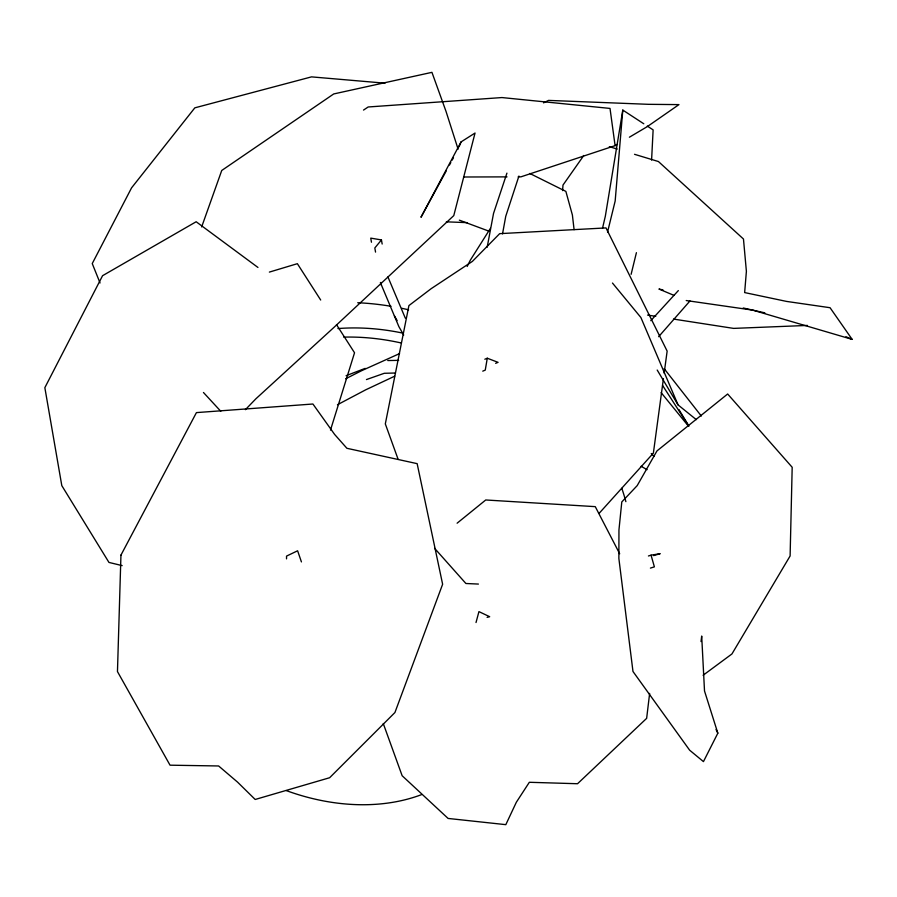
<?xml version="1.0" encoding="UTF-8"?>
<svg xmlns="http://www.w3.org/2000/svg" width="897" height="897" viewBox="0 0 897 897"><rect width="100%" height="100%" fill="white"/><g stroke="black" fill="none" stroke-linecap="round" stroke-linejoin="round"><path stroke-width="1.35" d="M286.535 558.865L286.535 556.095L297.613 550.78L301.426 561.914M651.592 160.092L653.128 129.886L647.298 126.073M562.587 190.613L562.991 185.074L583.79 155.484M643.799 123.786L622.798 110.084L615.163 201.04L607.538 232.132M649.63 693.415L646.647 718.351L577.545 783.731L529.331 782.285L516.347 802.243L505.818 824.657L448.108 818.445L402.148 775.737L383.277 723.554M701.039 641.568L701.689 636.04L704.515 690.993L717.835 733.185L703.45 761.609L689.647 750.195L632.979 671.483L618.874 558.506L618.952 529.959L621.789 501.95L637.206 485.602L656.974 450.922L727.658 393.996L792.186 467.281L790.111 555.972L731.941 653.958L703.091 675.273M663.421 378.68L653.375 453.131L599.106 513.364M664.161 373.163L667.144 351.108L606.002 227.916L499.663 233.657L472.383 261.397L431.165 288.677L408.92 305.585L385.318 423.9L398.055 459.152M622.798 110.084L605.34 216.188L602.504 228.298M495.637 363.33L498.059 362.343L487.284 358.228L485.255 370.125L482.754 371.145M502.533 233.882L505.751 216.289L518.926 176.047M487.172 247.236L493.541 213.396L506.928 173.143M631.118 274.325L636.41 252.674M476.015 622.529L478.942 611.619L489.672 616.71L487.093 617.371M330.488 430.1L354.539 352.768L336.487 324.636M201.657 226.941L221.738 170.475L333.718 93.95L431.939 72.343L446.044 111.463L458.109 149.182M459.096 146.76L461.058 141.917L475.04 133.036L453.781 215.605L333.976 327.36L255.914 398.773L245.397 409.671M467.18 266.465L470.297 260.208L490.424 228.354M461.058 141.917L420.973 217.276L446.168 171.069M449.487 164.992L450.81 162.559M452.144 160.126L453.467 157.693M658.645 336.7L689.961 300.955M371.459 242.224L370.753 238.131L381.449 239.925L374.823 247.964L375.551 252.102M650.785 320.689L678.345 290.583M363.52 110.073L368.185 106.978L501.939 97.56L610.016 108.425L615.095 145.65L520.966 176.832L518.174 176.844M615.095 145.65L617.484 144.238M629.391 137.207L647.253 126.645L678.951 104.613L648.453 104.321L548.538 100.397L543.537 102.863M337.463 404.726L365.741 389.803L394.658 376.202M457.111 523.198L485.737 499.977L595.272 506.648L619.681 553.763M345.704 378.747L361.805 370.607L399.58 353.597M484.817 359.226L487.284 358.228M346.096 375.697L365.202 368.375M366.458 379.566L384.297 373.287L395.364 373.017M269.369 272.094L297.367 263.684L320.689 300.024M650.415 568.104L654.384 566.859L651.065 555.176L648.43 555.983M653.633 555.613L660.181 553.662L651.065 555.176M807.435 325.432L733.6 328.392L673.512 319.074M387.739 360.538L398.649 360.37M463.783 177.001L507.018 176.877M446.325 221.839L467.102 222.635M478.404 584.07L465.902 583.499L434.641 548.37M385.015 83.186L311.528 76.873L194.828 107.842L131.567 187.854L92.245 263.572L100.049 282.959M686.227 300.54L752.729 310.127L852.15 339.38L830.061 307.716L786.546 301.414L744.645 292.579L746.394 271.331L743.467 239.017L658.432 161.538L634.538 154.306M647.556 315.06L655.752 316.327M662.995 289.944L658.925 289.025L673.815 295.304M743.209 307.985L764.827 312.851M122.16 565.615L108.963 562.43L61.803 485.625L44.85 387.672L102.561 275.704L196.163 221.75L257.955 267.452M609.31 146.66L617.282 149.07M459.354 220.157L489.179 231.258M845.938 336.711L852.15 339.38M529.813 173.469L565.872 191.397L572.387 215L574.091 229.688M641.131 466.283L647.073 469.669M657.198 370.046L678.065 404.906L696.296 419.639M651.244 453.534L654.115 456.45M203.462 392.494L220.785 411.286M661.111 392.617L688.571 426.288M664.15 368.656L701.319 416.029M612.472 283.048L640.884 317.504L678.065 404.906M662.535 385.385L688.84 426.131M678.951 409.559L688.201 424.92M394.411 315.845L397.136 320.599M403.706 335.063L398.885 326.643L380.384 282.589M716.041 729.508L717.835 733.185M387.93 276.938L405.309 318.143M380.911 282.432L381.393 285.19M381.449 239.925L382.167 244.04M343.73 337.126A208.687 153.365 28.9 0 1 400.768 342.878M421.478 794.664A187.608 137.88 28.9 0 1 286.266 790.582M357.724 302.738A240.306 176.597 28.9 0 1 391.036 306.292M401.822 308.31A240.306 176.597 28.9 0 1 408.595 309.801M621.789 488.304A240.306 176.597 28.9 0 1 625.871 501.658M337.922 328.571A208.687 153.365 28.9 0 1 403.078 333.168M120.949 555.108L117.462 671.584L170.038 765.186L218.621 765.971L237.537 782.106L255.197 799.474L329.625 777.733L394.927 712.521L442.625 584.25L417.15 463.648L346.915 448.298L334.626 434.44L312.918 404.009L196.432 412.609L120.949 555.108"/></g></svg>
